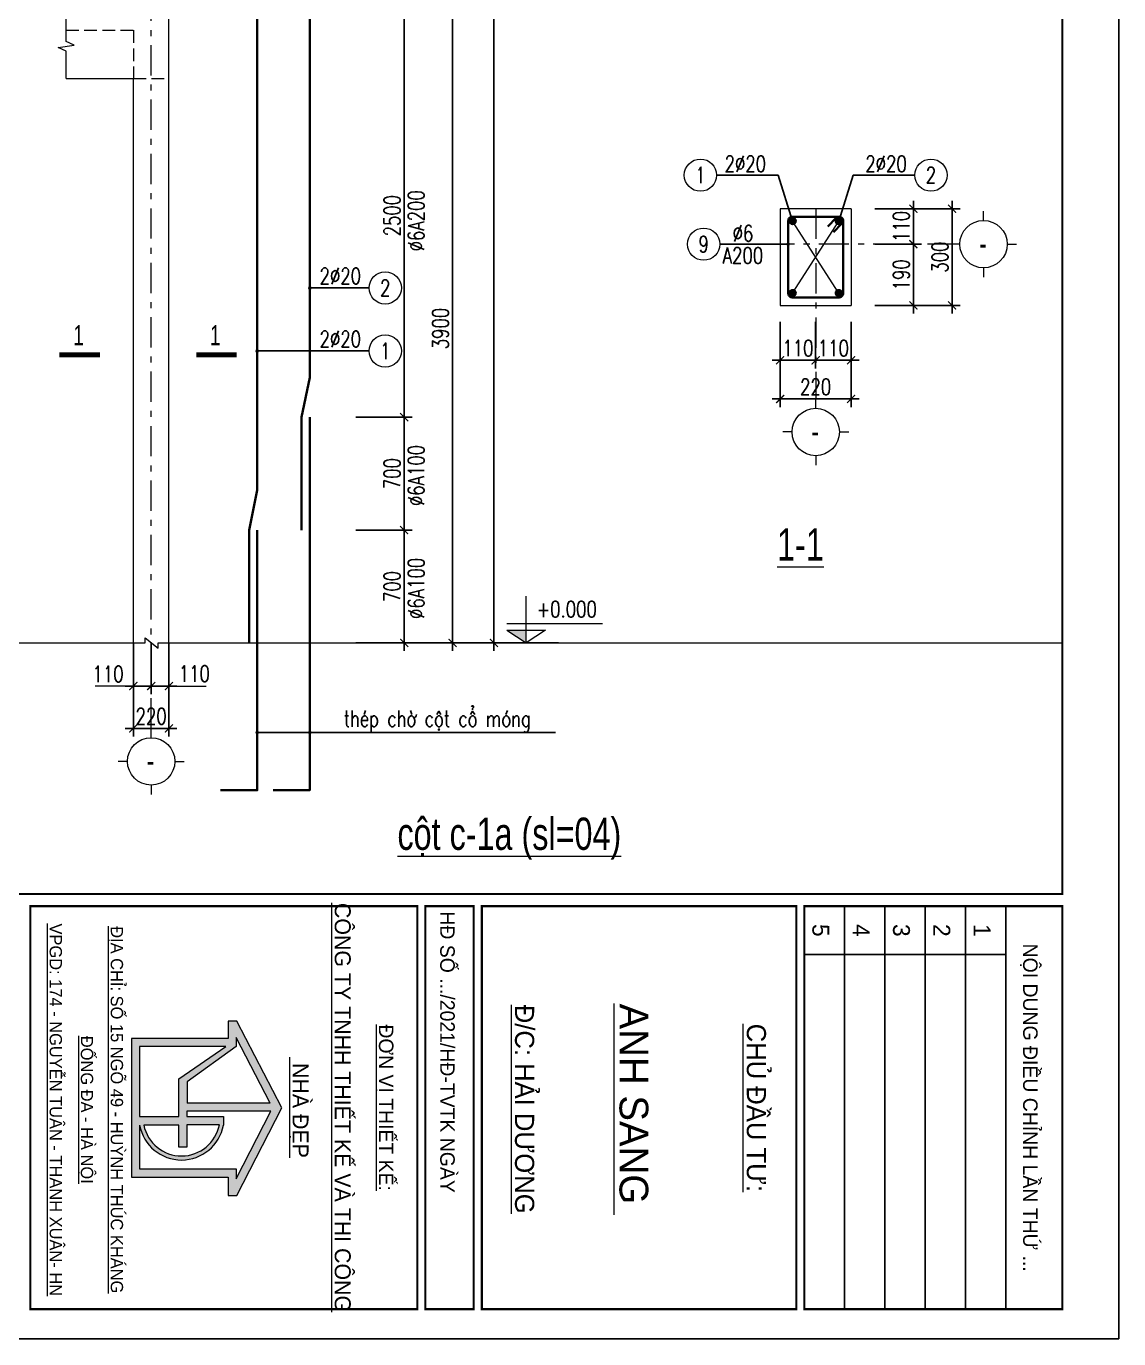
# Model space of a CAD drawing. Extents: x -2098986 to 943, y -1296280 to 73591.
# Drawn here: x -1767805 to -1754255, y -1136809 to -1120528 of the extents above; entities that cross this region are included whole.
import ezdxf
from ezdxf.enums import TextEntityAlignment as Align

# ---------------------------------------------------------------- set-up
doc = ezdxf.new("R2010")
doc.units = 0
doc.header["$LTSCALE"] = 150
doc.header["$PDMODE"] = 35
doc.linetypes.add('_An', pattern=[5, 3.5, -1.5])
doc.linetypes.add('_Tim', pattern=[9, 5, -1.5, 1, -1.5])
doc.layers.get('Defpoints').update_dxf_attribs({"lineweight": 18})
for name, color, linetype, lineweight in [('05.Text', 253, 'Continuous', 18), ('09.Hatch', 250, 'Continuous', 5), ('11.Khung bo', 32, 'Continuous', 50), ('12.Khung', 36, 'Continuous', 25), ('LS-DIM', 251, 'Continuous', 13), ('LS-TEXT', 60, 'Continuous', 20), ('LS-THAY', 7, 'Continuous', 20), ('LS-THEP', 3, 'Continuous', 35), ('LS-TRUC', 108, '_Tim', 9)]:
    doc.layers.add(name, color=color, linetype=linetype, lineweight=lineweight)
doc.layers.add('DIM', color=1, linetype='Continuous')
doc.layers.add('Tpl_Bound', color=1, linetype='Continuous', plot=False)
doc.styles.add('AVANT', font='')
doc.styles.add('KCVN-LEADER', font='vnromadi.shx', dxfattribs={"width": 0.7, "height": 4})
doc.styles.add('LS.TEXT', font='vnromadi.shx', dxfattribs={"width": 0.7, "height": 4})
doc.styles.add('romans.shx', font='romans.shx', dxfattribs={"width": 0.75, "bigfont": 'vns.shx'})
doc.styles.add('VnAvantH', font='')
doc.styles.add('vnsimpli', font='vnsimli.shx', dxfattribs={"width": 0.75})
doc.styles.get('AVANT').set_extended_font_data('.VnAvant')
doc.styles.get('VnAvantH').set_extended_font_data('.VnAvantH')
doc.dimstyles.new('D25', dxfattribs={"dimscale": 0, "dimtxt": 200, "dimasz": 100, "dimexe": 100, "dimexo": 0, "dimgap": 50, "dimtad": 1, "dimdec": 0, "dimlfac": 0.25, "dimdsep": 46, "dimtxsty": 'vnsimpli', "dimblk1": 'ARCHTICK', "dimblk2": 'ARCHTICK', "dimsah": 1, "dimcen": 0, "dimdle": 100, "dimclrd": 256, "dimclre": 256, "dimclrt": 60, "dimadec": 0, "dimazin": 0, "dimtfac": 0.004, "dimtdec": 0, "dimtix": 1, "dimtmove": 2, "dimatfit": 3, "dimldrblk": 'ARCHTICK', "dimfxl": 1, "dimtolj": 1, "dimarcsym": 0})
doc.dimstyles.new('D50', dxfattribs={"dimtxt": 200, "dimasz": 100, "dimexe": 100, "dimexo": 0, "dimgap": 50, "dimtad": 1, "dimdec": 0, "dimlfac": 0.5, "dimzin": 0, "dimdsep": 46, "dimtxsty": 'vnsimpli', "dimblk1": 'ARCHTICK', "dimblk2": 'ARCHTICK', "dimsah": 1, "dimcen": 0, "dimdle": 100, "dimclrd": 256, "dimclre": 256, "dimclrt": 60, "dimadec": 0, "dimazin": 0, "dimtfac": 0.02, "dimtdec": 0, "dimtix": 1, "dimtmove": 2, "dimatfit": 3, "dimldrblk": 'ARCHTICK', "dimfxl": 100, "dimtolj": 1, "dimtzin": 0, "dimarcsym": 0})
doc.dimstyles.new('LS.GHI CHU', dxfattribs={"dimtxt": 200, "dimasz": 120, "dimexe": 120, "dimexo": 120, "dimgap": 80, "dimtad": 1, "dimdec": 0, "dimzin": 0, "dimdsep": 46, "dimtxsty": 'romans.shx', "dimblk": 'ARCHTICK', "dimcen": 0.09, "dimdle": 120, "dimclrd": 256, "dimclre": 8, "dimclrt": 7, "dimadec": 0, "dimazin": 0, "dimtfac": 1, "dimtdec": 0, "dimtofl": 0, "dimtmove": 0, "dimatfit": 3, "dimldrblk": 'ARCHTICK', "dimfxl": 1, "dimtolj": 1, "dimtzin": 0, "dimarcsym": 0})

# ---------------------------------------------------------------- blocks, each defined once
blk = doc.blocks.new('100')
at = {"layer": '09.Hatch'}
h = blk.add_hatch(color=3, dxfattribs=at)
h.paths.add_polyline_path([(1897639, -927180), (1897639, -927287), (1897855, -927287), (1897855, -928484), (1898824, -928484), (1899574, -928484), (1899574, -927287), (1899801, -927287), (1899801, -927179), (1898713, -926620)])
h.paths.add_polyline_path([(1898756, -926756), (1899596, -927187), (1899473, -927187), (1899473, -928384), (1898929, -928384, 0.834181), (1898929, -927344), (1898824, -927344), (1898824, -927797), (1898756, -927797)], flags=16)
h.paths.add_polyline_path([(1898656, -927796), (1898393, -927796), (1897956, -927186), (1897843, -927186), (1898656, -926763)], flags=16)
h.paths.add_polyline_path([(1898929, -928333), (1898929, -927898), (1899202, -927898), (1899202, -927797), (1898924, -927797), (1898924, -927395, -0.822042)], flags=16)
h.paths.add_polyline_path([(1898357, -927898), (1898824, -927898), (1898824, -928384), (1897956, -928384), (1897956, -927316)], flags=16)
at = {"layer": '05.Text'}
for p, q in [((1898713, -926620), (1897639, -927180)), ((1899801, -927179), (1898713, -926620)), ((1899801, -927179), (1898713, -926620)), ((1899801, -927179), (1898713, -926620)), ((1898656, -926763), (1897843, -927186)), ((1898656, -926763), (1897843, -927186)), ((1898656, -926763), (1897843, -927186)), ((1898656, -926763), (1898656, -927796)), ((1898656, -926763), (1898656, -927796)), ((1898656, -926763), (1898656, -927796)), ((1899596, -927187), (1898756, -926756)), ((1898756, -926756), (1898756, -927797)), ((1899596, -927187), (1898756, -926756)), ((1898756, -926756), (1898756, -927797)), ((1899596, -927187), (1898756, -926756)), ((1898756, -926756), (1898756, -927797)), ((1897639, -927180), (1897639, -927287)), ((1897843, -927186), (1897956, -927186)), ((1897956, -927186), (1897956, -927186)), ((1897956, -927186), (1898393, -927796)), ((1899473, -928384), (1899473, -927187)), ((1899473, -927187), (1899596, -927187)), ((1899473, -928384), (1899473, -927187)), ((1899473, -927187), (1899596, -927187)), ((1899473, -928384), (1899473, -927187)), ((1899473, -927187), (1899596, -927187)), ((1899801, -927287), (1899801, -927179)), ((1899801, -927287), (1899801, -927179)), ((1899801, -927287), (1899801, -927179)), ((1897639, -927287), (1897855, -927287)), ((1897855, -927287), (1897855, -928484)), ((1897956, -927316), (1897956, -928384)), ((1898357, -927898), (1897956, -927316)), ((1898824, -927797), (1898824, -927344)), ((1898824, -927797), (1898824, -927344)), ((1898824, -927344), (1898929, -927344)), ((1899574, -928484), (1899574, -927287)), ((1899574, -927287), (1899801, -927287)), ((1898924, -927395), (1898924, -927797)), ((1898393, -927796), (1898656, -927796)), ((1898756, -927797), (1898824, -927797)), ((1898924, -927797), (1899202, -927797)), ((1899202, -927797), (1899202, -927898)), ((1898824, -927898), (1898357, -927898)), ((1898824, -928384), (1898824, -927898)), ((1899202, -927898), (1898929, -927898)), ((1898929, -927898), (1898929, -928333)), ((1897855, -928484), (1898824, -928484)), ((1897956, -928384), (1898824, -928384)), ((1898824, -928484), (1899574, -928484)), ((1898929, -928384), (1899473, -928384))]:
    blk.add_line(p, q, dxfattribs=at)
for radius, start, end in [(528, 280.3316, 79.6684), (478, 281.4298, 79.1164), (478, 281.4298, 79.1164), (478, 281.4298, 79.1164)]:
    blk.add_arc((1898834, -927864), radius, start, end, dxfattribs=at)
at = {"layer": '11.Khung bo', "const_width": 26.7}
for points in [[(1860913, -945240), (1860913, -916940), (1896063, -916940), (1896063, -945240)], [(1860913, -945240), (1860913, -916940), (1896063, -916940), (1896063, -945240)], [(1860913, -945240), (1860913, -916940), (1896063, -916940), (1896063, -945240)], [(1896213, -920140), (1896213, -916940), (1901213, -916940), (1901213, -920140)], [(1896213, -920140), (1896213, -916940), (1901213, -916940), (1901213, -920140)], [(1896213, -920140), (1896213, -916940), (1901213, -916940), (1901213, -920140)], [(1896213, -924140), (1901213, -924140), (1901213, -920240), (1896213, -920240)], [(1896213, -924140), (1901213, -924140), (1901213, -920240), (1896213, -920240)], [(1896213, -924140), (1901213, -924140), (1901213, -920240), (1896213, -920240)], [(1896213, -924840), (1901213, -924840), (1901213, -924240), (1896213, -924240)], [(1896213, -924840), (1901213, -924840), (1901213, -924240), (1896213, -924240)], [(1896213, -924840), (1901213, -924840), (1901213, -924240), (1896213, -924240)], [(1896213, -929740), (1901213, -929740), (1901213, -924940), (1896213, -924940)], [(1896213, -929740), (1901213, -929740), (1901213, -924940), (1896213, -924940)], [(1896213, -929740), (1901213, -929740), (1901213, -924940), (1896213, -924940)]]:
    blk.add_lwpolyline(points, close=True, dxfattribs=at)
at = {"layer": '12.Khung'}
for p, q in [((1896213, -917640), (1901213, -917640)), ((1896213, -917640), (1901213, -917640)), ((1896213, -917640), (1901213, -917640)), ((1896813, -920140), (1896813, -917640)), ((1896813, -920140), (1896813, -917640)), ((1896813, -920140), (1896813, -917640)), ((1896213, -918140), (1901213, -918140)), ((1896213, -918140), (1901213, -918140)), ((1896213, -918140), (1901213, -918140)), ((1896213, -918640), (1901213, -918640)), ((1896213, -918640), (1901213, -918640)), ((1896213, -918640), (1901213, -918640)), ((1896213, -919140), (1901213, -919140)), ((1896213, -919140), (1901213, -919140)), ((1896213, -919140), (1901213, -919140)), ((1896213, -919640), (1901213, -919640)), ((1896213, -919640), (1901213, -919640)), ((1896213, -919640), (1901213, -919640))]:
    blk.add_line(p, q, dxfattribs=at)
blk.add_lwpolyline([(1901579, -945940), (1901579, -916240), (1859580, -916240), (1859580, -945940)], close=True, dxfattribs=at)
blk.add_lwpolyline([(1901579, -945940), (1901579, -916240), (1859580, -916240), (1859580, -945940)], close=True, dxfattribs=at)
blk.add_lwpolyline([(1901579, -945940), (1901579, -916240), (1859580, -916240), (1859580, -945940)], close=True, dxfattribs=at)
at = {"layer": '05.Text', "style": 'VnAvantH'}
for s, p in [('Néi dung ®iÒu chØnh lÇn thø ...', (1898713, -917329)), ('H§ sè .../2021/H§-TVTK ngµy ', (1898057, -924540))]:
    blk.add_text(s, height=180, dxfattribs=at).set_placement(p, align=Align.MIDDLE)
at = {"layer": '05.Text'}
for s, height, style, p in [('1', 210, 'AVANT', (1896513, -918040)), ('2', 210, 'AVANT', (1896513, -918540)), ('3', 210, 'AVANT', (1896513, -919040)), ('4', 210, 'AVANT', (1896513, -919540)), ('5', 210, 'AVANT', (1896513, -920040)), ('%%uChñ ®Çu t\xad:', 237.6, 'VnAvantH', (1898716, -920853)), ('%%Uanh sang ', 356.4, 'VnAvantH', (1898732, -922432)), ('%%U®/c: h¶i d\xad¬ng', 237.6, 'VnAvantH', (1898732, -923728)), ('%%U®¬n vÞ thiÕt kÕ:', 180, 'VnAvantH', (1898713, -925416)), ('%%Uc«ng ty tnhh thiÕt kÕ vµ thi c«ng', 198, 'VnAvantH', (1898711, -925964)), ('%%U nhµ ®Ñp', 198, 'VnAvantH', (1898711, -926487)), ('%%U®Þa chØ: sè 15 ngâ 49 - huúnh thóc kh¸ng', 152.46, 'VnAvantH', (1898739, -928742)), ('%%U®èng ®a - hµ néi', 152.46, 'VnAvantH', (1898739, -929113)), ('%%Uvpgd: 174 - nguyÔn tu©n - thanh xu©n- hn', 152.46, 'VnAvantH', (1898739, -929500))]:
    blk.add_text(s, height=height, dxfattribs=dict(at, style=style)).set_placement(p, align=Align.CENTER)
blk = doc.blocks.new('_ArchTick')
at = {"layer": 'DIM', "color": 0, "const_width": 0.15}
blk.add_lwpolyline([(-0.5, -0.5), (0.5, 0.5)], dxfattribs=at)
blk = doc.blocks.new('*D1747')
at = {"layer": 'Defpoints', "color": 0, "transparency": 16777216}
for p in [(-1763718, -1126778), (-1763718, -1128178), (-1763118, -1128178)]:
    blk.add_point(p, dxfattribs=at)
at = {"layer": 'LS-DIM', "lineweight": -2, "transparency": 16777216}
for p, q in [((-1763718, -1126778), (-1763018, -1126778)), ((-1763118, -1126678), (-1763118, -1128278)), ((-1763718, -1128178), (-1763018, -1128178))]:
    blk.add_line(p, q, dxfattribs=at)
at = {"layer": 'LS-DIM', "lineweight": -2, "transparency": 16777216, "xscale": 100, "yscale": 100, "zscale": 100}
for p, rotation in [((-1763118, -1126778), 90), ((-1763118, -1128178), 270)]:
    blk.add_blockref('_ArchTick', p, dxfattribs=dict(at, rotation=rotation))
at = {"layer": 'LS-DIM', "color": 60, "transparency": 16777216, "insert": (-1763268, -1127478), "char_height": 200, "attachment_point": 5, "rotation": 90, "style": 'vnsimpli'}
blk.add_mtext('\\A1;700', dxfattribs=at)
blk = doc.blocks.new('*D1750')
at = {"layer": 'Defpoints', "color": 0, "transparency": 16777216}
for p in [(-1766476, -1128178), (-1766036, -1128178), (-1766036, -1129238)]:
    blk.add_point(p, dxfattribs=at)
at = {"layer": 'LS-DIM', "lineweight": -2, "transparency": 16777216}
for p, q in [((-1766476, -1128178), (-1766476, -1129338)), ((-1766036, -1128178), (-1766036, -1129338)), ((-1766476, -1129238), (-1766576, -1129238)), ((-1766476, -1129238), (-1766036, -1129238)), ((-1766036, -1129238), (-1765936, -1129238))]:
    blk.add_line(p, q, dxfattribs=at)
at = {"layer": 'LS-DIM', "lineweight": -2, "transparency": 16777216, "xscale": 100, "yscale": 100, "zscale": 100}
blk.add_blockref('_ArchTick', (-1766476, -1129238), dxfattribs=at)
at = {"layer": 'LS-DIM', "lineweight": -2, "transparency": 16777216, "xscale": 100, "yscale": 100, "zscale": 100, "rotation": 180}
blk.add_blockref('_ArchTick', (-1766036, -1129238), dxfattribs=at)
at = {"layer": 'LS-DIM', "color": 60, "transparency": 16777216, "insert": (-1766256, -1129088), "char_height": 200, "attachment_point": 5, "style": 'vnsimpli'}
blk.add_mtext('\\A1;220', dxfattribs=at)
blk = doc.blocks.new('COSCD')
at = {"layer": 'LS-DIM'}
blk.add_hatch(color=256, dxfattribs=at).paths.add_polyline_path([(3.6, 0), (3.6, 1.44), (1.44, 1.44)])
for p, q in [((3.6, 0), (3.6, 5.23)), ((1.44, 2.16), (12.12, 2.16)), ((7.2, 0), (0, 0)), ((1.44, 1.44), (5.76, 1.44)), ((1.44, 1.44), (3.6, 0)), ((5.76, 1.44), (3.6, 0))]:
    blk.add_line(p, q, dxfattribs=at)
blk = doc.blocks.new('A$C0F04115F')
at = {"layer": 'LS-THAY'}
for p, q in [((-380, 380), (-380, 530)), ((-760, 0), (-910, 0)), ((0, 0), (150, 0)), ((-380, -380), (-380, -530))]:
    blk.add_line(p, q, dxfattribs=at)
blk.add_circle((-380, 0), 380, dxfattribs=at)
blk = doc.blocks.new('*D1751')
at = {"layer": 'Defpoints', "color": 0, "transparency": 16777216}
for p in [(-1766256, -1128178), (-1766036, -1128178), (-1766036, -1128713)]:
    blk.add_point(p, dxfattribs=at)
at = {"layer": 'LS-DIM', "lineweight": -2, "transparency": 16777216}
for p, q in [((-1766256, -1128178), (-1766256, -1128813)), ((-1766036, -1128178), (-1766036, -1128813)), ((-1766356, -1128713), (-1765936, -1128713))]:
    blk.add_line(p, q, dxfattribs=at)
at = {"layer": 'LS-DIM', "lineweight": -2, "transparency": 16777216, "xscale": 100, "yscale": 100, "zscale": 100, "rotation": 180}
blk.add_blockref('_ArchTick', (-1766256, -1128713), dxfattribs=at)
at = {"layer": 'LS-DIM', "lineweight": -2, "transparency": 16777216, "xscale": 100, "yscale": 100, "zscale": 100}
blk.add_blockref('_ArchTick', (-1766036, -1128713), dxfattribs=at)
at = {"layer": 'LS-DIM', "color": 60, "transparency": 16777216, "insert": (-1765721, -1128559), "char_height": 200, "attachment_point": 5, "style": 'vnsimpli'}
blk.add_mtext('\\A1;110', dxfattribs=at)
blk = doc.blocks.new('*D1752')
at = {"layer": 'Defpoints', "color": 0, "transparency": 16777216}
for p in [(-1766476, -1128178), (-1766256, -1128178), (-1766476, -1128713)]:
    blk.add_point(p, dxfattribs=at)
at = {"layer": 'LS-DIM', "lineweight": -2, "transparency": 16777216}
for p, q in [((-1766476, -1128178), (-1766476, -1128813)), ((-1766256, -1128178), (-1766256, -1128813)), ((-1766156, -1128713), (-1766576, -1128713))]:
    blk.add_line(p, q, dxfattribs=at)
at = {"layer": 'LS-DIM', "lineweight": -2, "transparency": 16777216, "xscale": 100, "yscale": 100, "zscale": 100, "rotation": 180}
blk.add_blockref('_ArchTick', (-1766476, -1128713), dxfattribs=at)
at = {"layer": 'LS-DIM', "lineweight": -2, "transparency": 16777216, "xscale": 100, "yscale": 100, "zscale": 100}
blk.add_blockref('_ArchTick', (-1766256, -1128713), dxfattribs=at)
at = {"layer": 'LS-DIM', "color": 60, "transparency": 16777216, "insert": (-1766790, -1128563), "char_height": 200, "attachment_point": 5, "style": 'vnsimpli'}
blk.add_mtext('\\A1;110', dxfattribs=at)
blk = doc.blocks.new('*D1760')
at = {"layer": 'Defpoints', "color": 0, "transparency": 16777216}
for p in [(-1763718, -1120378), (-1763118, -1120378), (-1763718, -1125378)]:
    blk.add_point(p, dxfattribs=at)
at = {"layer": 'LS-DIM', "lineweight": -2, "transparency": 16777216}
for p, q in [((-1763118, -1125478), (-1763118, -1120278)), ((-1763718, -1120378), (-1763018, -1120378)), ((-1763718, -1125378), (-1763018, -1125378))]:
    blk.add_line(p, q, dxfattribs=at)
at = {"layer": 'LS-DIM', "lineweight": -2, "transparency": 16777216, "xscale": 100, "yscale": 100, "zscale": 100}
for p, rotation in [((-1763118, -1120378), 90), ((-1763118, -1125378), 270)]:
    blk.add_blockref('_ArchTick', p, dxfattribs=dict(at, rotation=rotation))
at = {"layer": 'LS-DIM', "color": 60, "transparency": 16777216, "insert": (-1763268, -1122878), "char_height": 200, "attachment_point": 5, "rotation": 90, "style": 'vnsimpli'}
blk.add_mtext('\\A1;2500', dxfattribs=at)
blk = doc.blocks.new('*D1761')
at = {"layer": 'Defpoints', "color": 0, "transparency": 16777216}
for p in [(-1763718, -1120378), (-1762518, -1120378), (-1763718, -1128178)]:
    blk.add_point(p, dxfattribs=at)
at = {"layer": 'LS-DIM', "lineweight": -2, "transparency": 16777216}
for p, q in [((-1762518, -1128278), (-1762518, -1120278)), ((-1763718, -1120378), (-1762418, -1120378)), ((-1763718, -1128178), (-1762418, -1128178))]:
    blk.add_line(p, q, dxfattribs=at)
at = {"layer": 'LS-DIM', "lineweight": -2, "transparency": 16777216, "xscale": 100, "yscale": 100, "zscale": 100}
for p, rotation in [((-1762518, -1120378), 90), ((-1762518, -1128178), 270)]:
    blk.add_blockref('_ArchTick', p, dxfattribs=dict(at, rotation=rotation))
at = {"layer": 'LS-DIM', "color": 60, "transparency": 16777216, "insert": (-1762668, -1124278), "char_height": 200, "attachment_point": 5, "rotation": 90, "style": 'vnsimpli'}
blk.add_mtext('\\A1;3900', dxfattribs=at)
blk = doc.blocks.new('*D1762')
at = {"layer": 'Defpoints', "color": 0, "transparency": 16777216}
for p in [(-1763718, -1100278), (-1762004, -1100278), (-1763718, -1128178)]:
    blk.add_point(p, dxfattribs=at)
at = {"layer": 'LS-DIM', "lineweight": -2, "transparency": 16777216}
for p, q in [((-1763718, -1100278), (-1761904, -1100278)), ((-1762004, -1128278), (-1762004, -1100178)), ((-1763718, -1128178), (-1761904, -1128178))]:
    blk.add_line(p, q, dxfattribs=at)
at = {"layer": 'LS-DIM', "lineweight": -2, "transparency": 16777216, "xscale": 100, "yscale": 100, "zscale": 100}
for p, rotation in [((-1762004, -1100278), 90), ((-1762004, -1128178), 270)]:
    blk.add_blockref('_ArchTick', p, dxfattribs=dict(at, rotation=rotation))
at = {"layer": 'LS-DIM', "color": 60, "transparency": 16777216, "insert": (-1762154, -1114228), "char_height": 200, "attachment_point": 5, "rotation": 90, "style": 'vnsimpli'}
blk.add_mtext('\\A1;13950', dxfattribs=at)
blk = doc.blocks.new('*D1788')
at = {"layer": 'Defpoints', "color": 0, "transparency": 16777216}
for p in [(-1763718, -1125378), (-1763718, -1126778), (-1763118, -1126778)]:
    blk.add_point(p, dxfattribs=at)
at = {"layer": 'LS-DIM', "lineweight": -2, "transparency": 16777216}
for p, q in [((-1763118, -1125278), (-1763118, -1126878)), ((-1763718, -1125378), (-1763018, -1125378)), ((-1763718, -1126778), (-1763018, -1126778))]:
    blk.add_line(p, q, dxfattribs=at)
at = {"layer": 'LS-DIM', "lineweight": -2, "transparency": 16777216, "xscale": 100, "yscale": 100, "zscale": 100}
for p, rotation in [((-1763118, -1125378), 90), ((-1763118, -1126778), 270)]:
    blk.add_blockref('_ArchTick', p, dxfattribs=dict(at, rotation=rotation))
at = {"layer": 'LS-DIM', "color": 60, "transparency": 16777216, "insert": (-1763268, -1126078), "char_height": 200, "attachment_point": 5, "rotation": 90, "style": 'vnsimpli'}
blk.add_mtext('\\A1;700', dxfattribs=at)
blk = doc.blocks.new('THEP DAM')
at = {"layer": 'LS-THEP'}
for p, q in [((-0.6, 0), (0.6, 0)), ((-0.42, 0.42), (0.42, -0.42)), ((-0.42, -0.42), (0.42, 0.42)), ((0, 0.6), (0, -0.6))]:
    blk.add_line(p, q, dxfattribs=at)
blk.add_circle((0, 0), 0.6, dxfattribs=at)
blk = doc.blocks.new('*D1834')
at = {"layer": 'Defpoints', "color": 0, "transparency": 16777216}
for p in [(-1758454, -1124193), (-1758014, -1124193), (-1758454, -1124672)]:
    blk.add_point(p, dxfattribs=at)
at = {"layer": 'LS-DIM', "lineweight": -2, "transparency": 16777216}
for p, q in [((-1758454, -1124193), (-1758454, -1124772)), ((-1758014, -1124193), (-1758014, -1124772)), ((-1757914, -1124672), (-1758554, -1124672))]:
    blk.add_line(p, q, dxfattribs=at)
at = {"layer": 'LS-DIM', "lineweight": -2, "transparency": 16777216, "xscale": 100, "yscale": 100, "zscale": 100, "rotation": 180}
blk.add_blockref('_ArchTick', (-1758454, -1124672), dxfattribs=at)
at = {"layer": 'LS-DIM', "lineweight": -2, "transparency": 16777216, "xscale": 100, "yscale": 100, "zscale": 100}
blk.add_blockref('_ArchTick', (-1758014, -1124672), dxfattribs=at)
at = {"layer": 'LS-DIM', "color": 60, "transparency": 16777216, "insert": (-1758234, -1124522), "char_height": 200, "attachment_point": 5, "style": 'vnsimpli'}
blk.add_mtext('\\A1;110', dxfattribs=at)
blk = doc.blocks.new('*D1835')
at = {"layer": 'Defpoints', "color": 0, "transparency": 16777216}
for p in [(-1758014, -1124193), (-1757574, -1124193), (-1757574, -1124672)]:
    blk.add_point(p, dxfattribs=at)
at = {"layer": 'LS-DIM', "lineweight": -2, "transparency": 16777216}
for p, q in [((-1758014, -1124193), (-1758014, -1124772)), ((-1757574, -1124193), (-1757574, -1124772)), ((-1758114, -1124672), (-1757474, -1124672))]:
    blk.add_line(p, q, dxfattribs=at)
at = {"layer": 'LS-DIM', "lineweight": -2, "transparency": 16777216, "xscale": 100, "yscale": 100, "zscale": 100, "rotation": 180}
blk.add_blockref('_ArchTick', (-1758014, -1124672), dxfattribs=at)
at = {"layer": 'LS-DIM', "lineweight": -2, "transparency": 16777216, "xscale": 100, "yscale": 100, "zscale": 100}
blk.add_blockref('_ArchTick', (-1757574, -1124672), dxfattribs=at)
at = {"layer": 'LS-DIM', "color": 60, "transparency": 16777216, "insert": (-1757794, -1124522), "char_height": 200, "attachment_point": 5, "style": 'vnsimpli'}
blk.add_mtext('\\A1;110', dxfattribs=at)
blk = doc.blocks.new('*D1836')
at = {"layer": 'Defpoints', "color": 0, "transparency": 16777216}
for p in [(-1758454, -1124193), (-1757574, -1124193), (-1757574, -1125152)]:
    blk.add_point(p, dxfattribs=at)
at = {"layer": 'LS-DIM', "lineweight": -2, "transparency": 16777216}
for p, q in [((-1758454, -1124193), (-1758454, -1125252)), ((-1757574, -1124193), (-1757574, -1125252)), ((-1758554, -1125152), (-1757474, -1125152))]:
    blk.add_line(p, q, dxfattribs=at)
at = {"layer": 'LS-DIM', "lineweight": -2, "transparency": 16777216, "xscale": 100, "yscale": 100, "zscale": 100, "rotation": 180}
blk.add_blockref('_ArchTick', (-1758454, -1125152), dxfattribs=at)
at = {"layer": 'LS-DIM', "lineweight": -2, "transparency": 16777216, "xscale": 100, "yscale": 100, "zscale": 100}
blk.add_blockref('_ArchTick', (-1757574, -1125152), dxfattribs=at)
at = {"layer": 'LS-DIM', "color": 60, "transparency": 16777216, "insert": (-1758014, -1125002), "char_height": 200, "attachment_point": 5, "style": 'vnsimpli'}
blk.add_mtext('\\A1;220', dxfattribs=at)
blk = doc.blocks.new('*D1837')
at = {"layer": 'Defpoints', "color": 0, "transparency": 16777216}
for p in [(-1757281, -1123232), (-1757281, -1123992), (-1756802, -1123992)]:
    blk.add_point(p, dxfattribs=at)
at = {"layer": 'LS-DIM', "lineweight": -2, "transparency": 16777216}
for p, q in [((-1757281, -1123232), (-1756702, -1123232)), ((-1756802, -1123132), (-1756802, -1124092)), ((-1757281, -1123992), (-1756702, -1123992))]:
    blk.add_line(p, q, dxfattribs=at)
at = {"layer": 'LS-DIM', "lineweight": -2, "transparency": 16777216, "xscale": 100, "yscale": 100, "zscale": 100}
for p, rotation in [((-1756802, -1123232), 90), ((-1756802, -1123992), 270)]:
    blk.add_blockref('_ArchTick', p, dxfattribs=dict(at, rotation=rotation))
at = {"layer": 'LS-DIM', "color": 60, "transparency": 16777216, "insert": (-1756952, -1123612), "char_height": 200, "attachment_point": 5, "rotation": 90, "style": 'vnsimpli'}
blk.add_mtext('\\A1;190', dxfattribs=at)
blk = doc.blocks.new('*D1838')
at = {"layer": 'Defpoints', "color": 0, "transparency": 16777216}
for p in [(-1757281, -1122792), (-1756802, -1122792), (-1757281, -1123232)]:
    blk.add_point(p, dxfattribs=at)
at = {"layer": 'LS-DIM', "lineweight": -2, "transparency": 16777216}
for p, q in [((-1756802, -1123332), (-1756802, -1122692)), ((-1757281, -1122792), (-1756702, -1122792)), ((-1757281, -1123232), (-1756702, -1123232))]:
    blk.add_line(p, q, dxfattribs=at)
at = {"layer": 'LS-DIM', "lineweight": -2, "transparency": 16777216, "xscale": 100, "yscale": 100, "zscale": 100}
for p, rotation in [((-1756802, -1122792), 90), ((-1756802, -1123232), 270)]:
    blk.add_blockref('_ArchTick', p, dxfattribs=dict(at, rotation=rotation))
at = {"layer": 'LS-DIM', "color": 60, "transparency": 16777216, "insert": (-1756952, -1123012), "char_height": 200, "attachment_point": 5, "rotation": 90, "style": 'vnsimpli'}
blk.add_mtext('\\A1;110', dxfattribs=at)
blk = doc.blocks.new('*D1839')
at = {"layer": 'Defpoints', "color": 0, "transparency": 16777216}
for p in [(-1757281, -1122792), (-1756322, -1122792), (-1757281, -1123992)]:
    blk.add_point(p, dxfattribs=at)
at = {"layer": 'LS-DIM', "lineweight": -2, "transparency": 16777216}
for p, q in [((-1756322, -1124092), (-1756322, -1122692)), ((-1757281, -1122792), (-1756222, -1122792)), ((-1757281, -1123992), (-1756222, -1123992))]:
    blk.add_line(p, q, dxfattribs=at)
at = {"layer": 'LS-DIM', "lineweight": -2, "transparency": 16777216, "xscale": 100, "yscale": 100, "zscale": 100}
for p, rotation in [((-1756322, -1122792), 90), ((-1756322, -1123992), 270)]:
    blk.add_blockref('_ArchTick', p, dxfattribs=dict(at, rotation=rotation))
at = {"layer": 'LS-DIM', "color": 60, "transparency": 16777216, "insert": (-1756472, -1123392), "char_height": 200, "attachment_point": 5, "rotation": 90, "style": 'vnsimpli'}
blk.add_mtext('\\A1;300', dxfattribs=at)

msp = doc.modelspace()

# ---------------------------------------------------------------- hatches: boundary and pattern name
at = {"layer": 'LS-THEP'}
h = msp.add_hatch(color=256, dxfattribs=at)
h.dxf.hatch_style = 1
edge = h.paths.add_edge_path()
edge.add_arc((-1757726.9, -1122944.5), 38.2, 0, 360)
edge = h.paths.add_edge_path(flags=17)
edge.add_line((-1757726.9, -1122982.7), (-1757726.9, -1122906.3))
edge = h.paths.add_edge_path(flags=17)
edge.add_line((-1757688.8, -1122944.5), (-1757765.1, -1122944.5))
edge = h.paths.add_edge_path(flags=17)
edge.add_line((-1757699.9, -1122971.5), (-1757753.9, -1122917.5))
h = msp.add_hatch(color=256, dxfattribs=at)
h.dxf.hatch_style = 1
edge = h.paths.add_edge_path()
edge.add_arc((-1758300.1, -1123838.6), 38.2, 0, 360)
edge = h.paths.add_edge_path(flags=17)
edge.add_line((-1758300.1, -1123800.4), (-1758300.1, -1123876.8))
edge = h.paths.add_edge_path(flags=17)
edge.add_line((-1758338.3, -1123838.6), (-1758262, -1123838.6))
edge = h.paths.add_edge_path(flags=17)
edge.add_line((-1758327.1, -1123811.6), (-1758273.1, -1123865.6))

# ---------------------------------------------------------------- linework, layer by layer
at = {"layer": 'LS-DIM', "linetype": '_An', "ltscale": 0.3}
for p, q in [((-1767310.1, -1120578.3), (-1766475.7, -1120578.3)), ((-1766475.7, -1120578.3), (-1766475.7, -1121178.3)), ((-1766475.7, -1121178.3), (-1766035.7, -1121178.3))]:
    msp.add_line(p, q, dxfattribs=at)
at = {"layer": 'LS-DIM', "linetype": 'Continuous'}
for p, q in [((-1757726.9, -1123838.6), (-1758300.1, -1122944.5)), ((-1758300.1, -1123838.6), (-1757726.9, -1122944.9))]:
    msp.add_line(p, q, dxfattribs=at)
at = {"layer": 'LS-DIM'}
for p, q in [((-1766475.7, -1128712.9), (-1766948.3, -1128712.9)), ((-1766035.7, -1128712.9), (-1765574.3, -1128712.9))]:
    msp.add_line(p, q, dxfattribs=at)
for points in [[(-1767310.1, -1121178.3), (-1767310.1, -1120836.9), (-1767410.1, -1120792.4), (-1767210.1, -1120761.5), (-1767310.1, -1120716.9), (-1767310.1, -1120378.3)], [(-1766475.7, -1128178.3), (-1766328.5, -1128178.4), (-1766328.5, -1128115.3), (-1766170.8, -1128241.4), (-1766170.8, -1128178.4), (-1766035.7, -1128178.2)]]:
    msp.add_lwpolyline(points, dxfattribs=at)
at = {"layer": 'LS-TEXT', "const_width": 60}
for points in [[(-1766892.1, -1124604.6), (-1767392.6, -1124604.6)], [(-1765196.9, -1124604.6), (-1765697.3, -1124604.6)]]:
    msp.add_lwpolyline(points, dxfattribs=at)
at = {"layer": 'LS-THAY'}
for p, q in [((-1766035.7, -1128178.3), (-1766035.6, -1100278.3)), ((-1767310.1, -1121178.3), (-1766475.7, -1121178.3)), ((-1766475.7, -1128178.3), (-1766475.7, -1121178.3)), ((-1757573.5, -1122791.6), (-1758453.5, -1122791.6)), ((-1758453.5, -1122791.6), (-1758453.5, -1123991.6)), ((-1757573.5, -1122791.6), (-1757573.5, -1123991.6)), ((-1758453.5, -1123991.6), (-1757573.5, -1123991.6))]:
    msp.add_line(p, q, dxfattribs=at)
for p, q in [((-1768101.5, -1128178.3), (-1766475.7, -1128178.3)), ((-1766035.7, -1128178.3), (-1754954.8, -1128178.3))]:
    msp.add_line(p, q, dxfattribs=at).dxf.unprotected_set("ltscale", 0)
msp.add_lwpolyline([(-1768101.5, -1131292.8), (-1754954.8, -1131292.8), (-1754954.8, -1099254.1), (-1768101.5, -1099254.1)], close=True, dxfattribs=at).dxf.unprotected_set("ltscale", 0)
for centre in [(-1759442.9, -1122375.4), (-1756584.1, -1122375.4), (-1759402.9, -1123231.6), (-1763352.4, -1123774.7), (-1763352.4, -1124556.7)]:
    msp.add_circle(centre, 200, dxfattribs=at)
at = {"layer": 'LS-THEP'}
for points in [[(-1764390.4, -1126778.3), (-1764390.4, -1125378.3), (-1764288.9, -1124885), (-1764288.9, -1117578.3)], [(-1765041.8, -1128178.3), (-1765041.8, -1126778.3), (-1764940.2, -1126285), (-1764940.2, -1118978.3)], [(-1764743.9, -1130006.4), (-1764288.9, -1130006.4), (-1764288.9, -1125378.3)], [(-1765395.3, -1130006.4), (-1764940.2, -1130006.4), (-1764940.2, -1126778.3)]]:
    msp.add_lwpolyline(points, dxfattribs=at)
msp.add_lwpolyline([(-1757673.5, -1122941.6), (-1757673.5, -1123841.6, -0.4142136), (-1757723.5, -1123891.6), (-1758303.5, -1123891.6, -0.4142136), (-1758353.5, -1123841.6), (-1758353.5, -1122941.6, -0.4142136), (-1758303.5, -1122891.6), (-1757723.5, -1122891.6, -0.4142136)], format="xyb", close=True, dxfattribs=at)
msp.add_lwpolyline([(-1757865, -1123012.3), (-1757758.9, -1122906.2, -1), (-1757688.2, -1122976.9), (-1757794.3, -1123083)], format="xyb", dxfattribs=at)
at = {"layer": 'LS-TRUC', "ltscale": 0.5}
for p, q in [((-1766255.7, -1129237.7), (-1766255.7, -1100278.3)), ((-1758013.5, -1122791.6), (-1758013.5, -1125151.6)), ((-1756250.6, -1123231.6), (-1758453.5, -1123231.6))]:
    msp.add_line(p, q, dxfattribs=at)
at = {"layer": 'Tpl_Bound', "color": 1}
msp.add_lwpolyline([(-1783954.8, -1136809.4), (-1783954.8, -1094809.4), (-1754254.8, -1094809.4), (-1754254.8, -1136809.4)], close=True, dxfattribs=at)

# ---------------------------------------------------------------- block references
at = {"layer": '05.Text', "xscale": 1.000009185772931, "yscale": 1.000009185772931, "zscale": 1.000009185772931, "rotation": 270}
msp.add_blockref('100', (-838006.3, 764787.3), dxfattribs=at)
at = {"layer": 'LS-DIM', "xscale": 111.1111111110076, "yscale": 111.1111111110076, "zscale": 111.1111111110076}
msp.add_blockref('COSCD', (-1762004.2, -1128178.3), dxfattribs=at)
at = {"layer": 'LS-THAY', "xscale": 0.7730448000365868, "yscale": 0.7730448000365868, "zscale": 0.7730448000365868}
for p in [(-1755638.1, -1123231.6), (-1757719.7, -1125561.4), (-1765961.9, -1129647.5)]:
    msp.add_blockref('A$C0F04115F', p, dxfattribs=at)
at = {"layer": 'LS-THEP', "yscale": 63.63636363809928, "rotation": 180}
for p, xscale, zscale in [((-1758300.1, -1122944.5), -63.63636363809928, 63.63636363805121), ((-1757726.9, -1122944.5), 63.63636363809928, 63.63636363809928)]:
    msp.add_blockref('THEP DAM', p, dxfattribs=dict(at, xscale=xscale, zscale=zscale))
at = {"layer": 'LS-THEP', "yscale": 63.63636363809928}
for p, xscale, zscale in [((-1758300.1, -1123838.6), 63.63636363809928, 63.63636363809928), ((-1757726.9, -1123838.6), -63.63636363809928, 63.63636363805121)]:
    msp.add_blockref('THEP DAM', p, dxfattribs=dict(at, xscale=xscale, zscale=zscale))

# ---------------------------------------------------------------- texts
at = {"layer": 'LS-TEXT'}
for s, height, style, width, p in [('2`20', 200, 'vnsimpli', 0.75, (-1758886.3, -1122334.3)), ('2`20', 200, 'vnsimpli', 0.75, (-1757140.8, -1122334.3)), ('%%C6', 200, 'vnsimpli', 0.75, (-1758915.4, -1123196.8)), ('A200', 200, 'vnsimpli', 0.75, (-1758915.4, -1123471.7)), ('2`20', 200, 'vnsimpli', 0.75, (-1763909.6, -1123726.2)), ('1', 250, 'KCVN-LEADER', 0.7, (-1767155.5, -1124486.1)), ('1', 250, 'KCVN-LEADER', 0.7, (-1765460.2, -1124486.1)), ('2`20', 200, 'vnsimpli', 0.75, (-1763909.6, -1124508.2)), ('thÐp chê cét cæ mãng', 200, 'vnsimpli', 0.75, (-1762705.9, -1129216.8))]:
    msp.add_text(s, height=height, dxfattribs=dict(at, style=style, width=width)).set_placement(p, align=Align.CENTER)
at = {"layer": 'LS-TEXT', "style": 'vnsimpli', "width": 0.75}
for s, p in [('%%C6A200', (-1762868.5, -1122941.7)), ('%%C6A100', (-1762868.5, -1126101.5)), ('%%C6A100', (-1762868.5, -1127501.5))]:
    msp.add_text(s, height=200, rotation=90, dxfattribs=at).set_placement(p, align=Align.CENTER)
at = {"layer": 'LS-TEXT', "style": 'KCVN-LEADER', "width": 0.7}
for p in [(-1755939.3, -1123222.4), (-1758020.9, -1125552.3), (-1766263.1, -1129638.4)]:
    msp.add_text('-', height=300, dxfattribs=at).set_placement(p, align=Align.MIDDLE_CENTER)
at = {"layer": 'LS-TEXT', "color": 60, "style": 'LS.TEXT', "width": 0.75}
for s, p in [('%%U1-1', (-1758492.9, -1127156.1)), ('%%Ucét c-1a (sl=04)', (-1763201.1, -1130745))]:
    msp.add_text(s, height=400, dxfattribs=at).set_placement(p)
at = {"layer": 'LS-TEXT', "style": 'vnsimpli', "width": 0.75}
msp.add_text('+0.000', height=200, dxfattribs=at).set_placement((-1760728.3, -1127860.5), align=Align.RIGHT)
for tag, text, p in [('1', '2', (-1759442.9, -1122375.4)), ('2', '2', (-1756584.1, -1122375.4)), ('9', '1', (-1759402.9, -1123231.6)), ('2', '2', (-1763352.4, -1123774.7)), ('1', '2', (-1763352.4, -1124556.7))]:
    msp.add_attdef(tag, text=text, height=200, dxfattribs=at).set_placement(p, align=Align.MIDDLE)

# ---------------------------------------------------------------- dimensions: what is measured, and where the dimension line sits
at = {"layer": 'LS-DIM'}
for base, p1, p2, picture, middle in [((-1762004.2, -1100278.3), (-1763717.5, -1128178.3), (-1763717.5, -1100278.3), '*D1762', (-1762154.2, -1114228.3)), ((-1763117.5, -1120378.3), (-1763717.5, -1125378.3), (-1763717.5, -1120378.3), '*D1760', (-1763267.5, -1122878.3)), ((-1762517.5, -1120378.3), (-1763717.5, -1128178.3), (-1763717.5, -1120378.3), '*D1761', (-1762667.5, -1124278.3))]:
    dim = msp.add_linear_dim(base=base, p1=p1, p2=p2, angle=90, dimstyle='D50', dxfattribs=at)
    dim.commit()
    dim.dimension.update_dxf_attribs({"geometry": picture, "text_midpoint": middle})
for base, p1, p2, angle, dimstyle, picture, middle in [((-1756801.5, -1122791.6), (-1757280.5, -1123231.6), (-1757280.5, -1122791.6), 270, 'D25', '*D1838', (-1756951.5, -1123011.6)), ((-1756321.5, -1122791.6), (-1757280.5, -1123991.6), (-1757280.5, -1122791.6), 90, 'D25', '*D1839', (-1756471.5, -1123391.6)), ((-1756801.5, -1123991.6), (-1757280.5, -1123231.6), (-1757280.5, -1123991.6), 90, 'D25', '*D1837', (-1756951.5, -1123611.6)), ((-1757573.5, -1124671.6), (-1758013.5, -1124192.6), (-1757573.5, -1124192.6), 180, 'D25', '*D1835', (-1757793.5, -1124521.6)), ((-1763117.5, -1126778.3), (-1763717.5, -1125378.3), (-1763717.5, -1126778.3), 90, 'D50', '*D1788', (-1763267.5, -1126078.3)), ((-1763117.5, -1128178.3), (-1763717.5, -1126778.3), (-1763717.5, -1128178.3), 90, 'D50', '*D1747', (-1763267.5, -1127478.3))]:
    dim = msp.add_linear_dim(base=base, p1=p1, p2=p2, angle=angle, dimstyle=dimstyle, override={"dimscale": 1}, dxfattribs=at)
    dim.commit()
    dim.dimension.update_dxf_attribs({"geometry": picture, "text_midpoint": middle})
for base, p1, p2, dimstyle, picture, middle in [((-1758453.5, -1124671.6), (-1758013.5, -1124192.6), (-1758453.5, -1124192.6), 'D25', '*D1834', (-1758233.5, -1124521.6)), ((-1757573.5, -1125151.6), (-1758453.5, -1124192.6), (-1757573.5, -1124192.6), 'D25', '*D1836', (-1758013.5, -1125001.6)), ((-1766035.7, -1129237.7), (-1766475.7, -1128178.2), (-1766035.7, -1128178.2), 'D50', '*D1750', (-1766255.7, -1129087.7))]:
    dim = msp.add_linear_dim(base=base, p1=p1, p2=p2, dimstyle=dimstyle, override={"dimscale": 1}, dxfattribs=at)
    dim.commit()
    dim.dimension.update_dxf_attribs({"geometry": picture, "text_midpoint": middle})
for base, p2, picture, middle in [((-1766475.7, -1128712.9), (-1766475.7, -1128178.2), '*D1752', (-1766790, -1128562.7)), ((-1766035.7, -1128712.9), (-1766035.7, -1128178.2), '*D1751', (-1765721.5, -1128559.4))]:
    dim = msp.add_linear_dim(base=base, p1=(-1766255.7, -1128178.2), p2=p2, dimstyle='D50', dxfattribs=at)
    dim.commit()
    dim.dimension.update_dxf_attribs({"geometry": picture, "text_midpoint": middle, "dimtype": 160})

# ---------------------------------------------------------------- leaders
for points in [[(-1758300.4, -1122944.7), (-1758479.5, -1122375.4), (-1759242.9, -1122375.4)], [(-1757726.7, -1122944.7), (-1757547.6, -1122375.4), (-1756784.1, -1122375.4)], [(-1758353.5, -1123231.6), (-1759202.9, -1123231.6)], [(-1764288.9, -1123774.7), (-1763943.7, -1123774.7), (-1763552.4, -1123774.7)], [(-1764940.2, -1124556.7), (-1764288.9, -1124556.7), (-1763552.4, -1124556.7)], [(-1764940.2, -1129289.1), (-1761890.6, -1129289.1)], [(-1764288.9, -1129289.1), (-1761239.3, -1129289.1)]]:
    msp.add_leader(points, dimstyle='LS.GHI CHU', override={"dimscale": 50, "dimasz": 0.5, "dimtad": 0, "dimtxsty": 'vnsimpli', "dimldrblk": 'Origin'}, dxfattribs=at)

doc.saveas('drawing.dxf')
